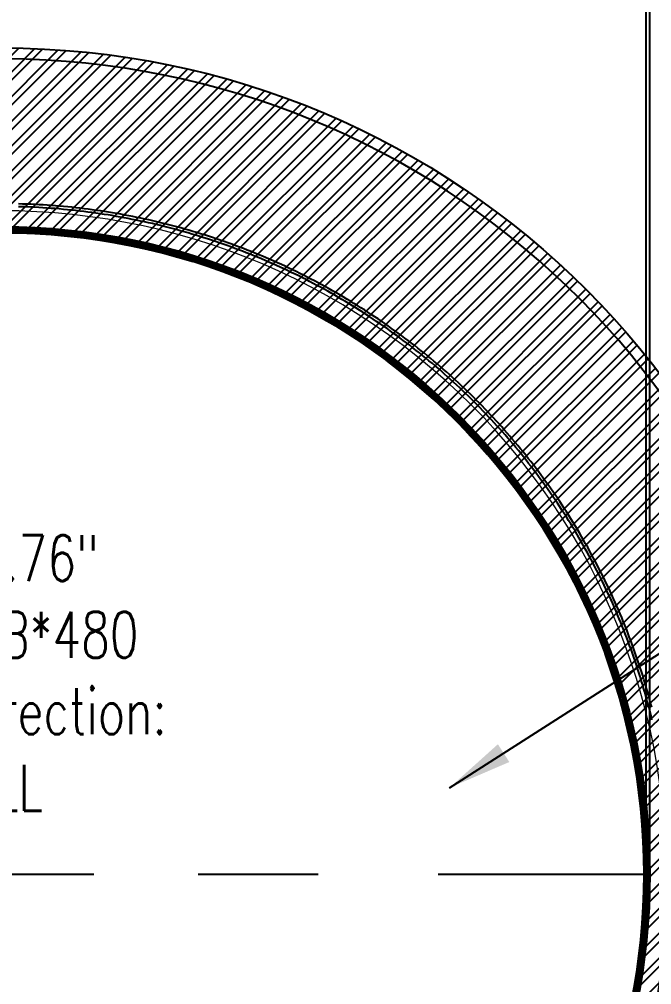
# Model space of a CAD drawing. Header units: millimetres. Extents: x 6107 to 6696, y -7540 to -7123.
# Drawn here: x 6238.9 to 6273.3, y -7328.2 to -7275.6 of the extents above; entities that cross this region are included whole.
import ezdxf

# ---------------------------------------------------------------- set-up
doc = ezdxf.new("R2010")
doc.units = ezdxf.units.MM
doc.header["$LTSCALE"] = 32.67
doc.header["$PDMODE"] = 3
doc.header["$PDSIZE"] = 0.3125
doc.linetypes.add('ACISOTGB', pattern=[9, 4, -1, 1, -1, 1, -1])
doc.layers.get('0').update_dxf_attribs({"linetype": 'CONTINUOUS'})
doc.layers.get('Defpoints').update_dxf_attribs({"linetype": 'CONTINUOUS'})
doc.layers.add('ITO', color=3, linetype='CONTINUOUS')
doc.layers.add('LAYOUT.drawing', color=140, linetype='CONTINUOUS', lineweight=100)
doc.layers.add('OUTLINE.drawing', color=190, linetype='CONTINUOUS', lineweight=100)
doc.styles.get("Standard").update_dxf_attribs({"font": 'txt', "width": 0.8})
doc.styles.add('黑体', font='simhei.ttf')
doc.dimstyles.new('HJ', dxfattribs={"dimtxt": 3.5, "dimasz": 3.5, "dimexe": 1, "dimexo": 0.625, "dimgap": 0.5, "dimtad": 1, "dimtxsty": '黑体', "dimcen": 3.5, "dimclrd": 4, "dimclre": 4, "dimclrt": 4, "dimadec": 0, "dimazin": 0, "dimtfac": 1, "dimtmove": 0, "dimatfit": 3, "dimfxl": 1, "dimarcsym": 0})

# ---------------------------------------------------------------- blocks, each defined once
blk = doc.blocks.new('lcd1')
at = {"color": 1, "linetype": 'ACISOTGB', "lineweight": -3}
blk.add_line((399.01, 88.98), (749.65, 88.98), dxfattribs=at)
at = {"layer": 'LAYOUT.drawing', "color": 4, "linetype": 'Continuous', "lineweight": -3}
blk.add_lwpolyline([(751.23, 130.99), (750.97, 132.07), (750.7, 133.15), (750.43, 134.24), (750.15, 135.32), (749.86, 136.39), (749.57, 137.47), (749.27, 138.54), (748.96, 139.62), (748.64, 140.69), (748.32, 141.76), (748, 142.82), (747.66, 143.89), (747.32, 144.95), (746.98, 146.01), (746.62, 147.07), (746.26, 148.12), (745.9, 149.18), (745.53, 150.23), (745.15, 151.28), (744.76, 152.32), (744.37, 153.37), (743.97, 154.41), (743.57, 155.45), (743.15, 156.49), (742.74, 157.52), (742.31, 158.55), (741.88, 159.58), (741.45, 160.61), (741, 161.64), (740.56, 162.66), (740.1, 163.67), (739.64, 164.69), (739.17, 165.7), (738.7, 166.71), (738.22, 167.72), (737.73, 168.72), (737.24, 169.73), (736.74, 170.72), (736.23, 171.72), (735.72, 172.71), (735.21, 173.7), (734.68, 174.68), (734.16, 175.67), (733.62, 176.65), (733.08, 177.62), (732.53, 178.59), (731.98, 179.56), (731.42, 180.53), (730.86, 181.49), (730.29, 182.45), (729.71, 183.4), (729.13, 184.36), (728.54, 185.3), (727.94, 186.25), (727.34, 187.19), (726.74, 188.13), (726.13, 189.06), (725.51, 189.99), (724.89, 190.91), (724.26, 191.84), (723.63, 192.75), (722.99, 193.67), (722.34, 194.58), (721.69, 195.49), (721.03, 196.39), (720.37, 197.29), (719.71, 198.18), (719.03, 199.07), (718.35, 199.96), (717.67, 200.84), (716.98, 201.71), (716.29, 202.59), (715.59, 203.46), (714.88, 204.32), (714.17, 205.18), (713.46, 206.04), (712.74, 206.89), (712.01, 207.74), (711.28, 208.58), (710.54, 209.42), (709.8, 210.25), (709.05, 211.08), (708.3, 211.9), (707.54, 212.72), (706.78, 213.54), (706.02, 214.35), (705.24, 215.15), (704.47, 215.95), (703.69, 216.75), (702.9, 217.54), (702.11, 218.33), (701.31, 219.11), (700.51, 219.89), (699.71, 220.66), (698.9, 221.42), (698.08, 222.19), (697.26, 222.94), (696.44, 223.7), (695.61, 224.44), (694.77, 225.18), (693.94, 225.92), (693.09, 226.65), (692.25, 227.38), (691.39, 228.1), (690.54, 228.81), (689.68, 229.52), (688.81, 230.23), (687.95, 230.93), (687.07, 231.62), (686.19, 232.31), (685.31, 233), (684.43, 233.67), (683.54, 234.35), (682.64, 235.01), (681.75, 235.68), (680.84, 236.33), (679.94, 236.98), (679.03, 237.63), (678.11, 238.27), (677.19, 238.9), (676.27, 239.53), (675.35, 240.15), (674.42, 240.77), (673.48, 241.38), (672.55, 241.99), (671.61, 242.59), (670.66, 243.18), (669.71, 243.77), (668.76, 244.35), (667.81, 244.93), (666.85, 245.5), (665.89, 246.06), (664.92, 246.62), (663.95, 247.17), (662.98, 247.72), (662, 248.26), (661.03, 248.8), (660.04, 249.33), (659.06, 249.85), (658.07, 250.37), (657.08, 250.88), (656.08, 251.38), (655.08, 251.88), (654.08, 252.37), (653.08, 252.86), (652.07, 253.34), (651.06, 253.81), (650.05, 254.28), (649.03, 254.74), (648.01, 255.2), (646.99, 255.65), (645.97, 256.09), (644.94, 256.53), (643.91, 256.96), (642.88, 257.38), (641.85, 257.8), (640.81, 258.21), (639.77, 258.61), (638.73, 259.01), (637.68, 259.4), (636.64, 259.79), (635.59, 260.17), (634.54, 260.54), (633.48, 260.91), (632.43, 261.27), (631.37, 261.62), (630.31, 261.97), (629.24, 262.31), (628.18, 262.64), (627.11, 262.97), (626.04, 263.29), (624.97, 263.6), (623.9, 263.91), (622.83, 264.21), (621.75, 264.5), (620.67, 264.79), (619.59, 265.07), (618.51, 265.35), (617.43, 265.61), (616.34, 265.88), (615.26, 266.13), (614.17, 266.38), (613.08, 266.62), (611.99, 266.85), (610.9, 267.08), (609.8, 267.3), (608.71, 267.52), (607.61, 267.72), (606.52, 267.92), (605.42, 268.12), (604.32, 268.31), (603.22, 268.49), (602.12, 268.66), (601.01, 268.83), (599.91, 268.99), (598.8, 269.14), (597.7, 269.29), (596.59, 269.43), (595.48, 269.56), (594.37, 269.69), (593.26, 269.81), (592.15, 269.92), (591.04, 270.03), (589.93, 270.13), (588.82, 270.22), (587.71, 270.3), (586.6, 270.38), (585.48, 270.45), (584.37, 270.52), (583.25, 270.58), (582.14, 270.63), (581.03, 270.67), (579.91, 270.71), (578.8, 270.74)], dxfattribs=at)
blk.add_lwpolyline([(751.23, 130.99), (750.97, 132.07), (750.7, 133.15), (750.43, 134.24), (750.15, 135.32), (749.86, 136.39), (749.57, 137.47), (749.27, 138.54), (748.96, 139.62), (748.64, 140.69), (748.32, 141.76), (748, 142.82), (747.66, 143.89), (747.32, 144.95), (746.98, 146.01), (746.62, 147.07), (746.26, 148.12), (745.9, 149.18), (745.53, 150.23), (745.15, 151.28), (744.76, 152.32), (744.37, 153.37), (743.97, 154.41), (743.57, 155.45), (743.15, 156.49), (742.74, 157.52), (742.31, 158.55), (741.88, 159.58), (741.45, 160.61), (741, 161.64), (740.56, 162.66), (740.1, 163.67), (739.64, 164.69), (739.17, 165.7), (738.7, 166.71), (738.22, 167.72), (737.73, 168.72), (737.24, 169.73), (736.74, 170.72), (736.23, 171.72), (735.72, 172.71), (735.21, 173.7), (734.68, 174.68), (734.16, 175.67), (733.62, 176.65), (733.08, 177.62), (732.53, 178.59), (731.98, 179.56), (731.42, 180.53), (730.86, 181.49), (730.29, 182.45), (729.71, 183.4), (729.13, 184.36), (728.54, 185.3), (727.94, 186.25), (727.34, 187.19), (726.74, 188.13), (726.13, 189.06), (725.51, 189.99), (724.89, 190.91), (724.26, 191.84), (723.63, 192.75), (722.99, 193.67), (722.34, 194.58), (721.69, 195.49), (721.03, 196.39), (720.37, 197.29), (719.71, 198.18), (719.03, 199.07), (718.35, 199.96), (717.67, 200.84), (716.98, 201.71), (716.29, 202.59), (715.59, 203.46), (714.88, 204.32), (714.17, 205.18), (713.46, 206.04), (712.74, 206.89), (712.01, 207.74), (711.28, 208.58), (710.54, 209.42), (709.8, 210.25), (709.05, 211.08), (708.3, 211.9), (707.54, 212.72), (706.78, 213.54), (706.02, 214.35), (705.24, 215.15), (704.47, 215.95), (703.69, 216.75), (702.9, 217.54), (702.11, 218.33), (701.31, 219.11), (700.51, 219.89), (699.71, 220.66), (698.9, 221.42), (698.08, 222.19), (697.26, 222.94), (696.44, 223.7), (695.61, 224.44), (694.77, 225.18), (693.94, 225.92), (693.09, 226.65), (692.25, 227.38), (691.39, 228.1), (690.54, 228.81), (689.68, 229.52), (688.81, 230.23), (687.95, 230.93), (687.07, 231.62), (686.19, 232.31), (685.31, 233), (684.43, 233.67), (683.54, 234.35), (682.64, 235.01), (681.75, 235.68), (680.84, 236.33), (679.94, 236.98), (679.03, 237.63), (678.11, 238.27), (677.19, 238.9), (676.27, 239.53), (675.35, 240.15), (674.42, 240.77), (673.48, 241.38), (672.55, 241.99), (671.61, 242.59), (670.66, 243.18), (669.71, 243.77), (668.76, 244.35), (667.81, 244.93), (666.85, 245.5), (665.89, 246.06), (664.92, 246.62), (663.95, 247.17), (662.98, 247.72), (662, 248.26), (661.03, 248.8), (660.04, 249.33), (659.06, 249.85), (658.07, 250.37), (657.08, 250.88), (656.08, 251.38), (655.08, 251.88), (654.08, 252.37), (653.08, 252.86), (652.07, 253.34), (651.06, 253.81), (650.05, 254.28), (649.03, 254.74), (648.01, 255.2), (646.99, 255.65), (645.97, 256.09), (644.94, 256.53), (643.91, 256.96), (642.88, 257.38), (641.85, 257.8), (640.81, 258.21), (639.77, 258.61), (638.73, 259.01), (637.68, 259.4), (636.64, 259.79), (635.59, 260.17), (634.54, 260.54), (633.48, 260.91), (632.43, 261.27), (631.37, 261.62), (630.31, 261.97), (629.24, 262.31), (628.18, 262.64), (627.11, 262.97), (626.04, 263.29), (624.97, 263.6), (623.9, 263.91), (622.83, 264.21), (621.75, 264.5), (620.67, 264.79), (619.59, 265.07), (618.51, 265.35), (617.43, 265.61), (616.34, 265.88), (615.26, 266.13), (614.17, 266.38), (613.08, 266.62), (611.99, 266.85), (610.9, 267.08), (609.8, 267.3), (608.71, 267.52), (607.61, 267.72), (606.52, 267.92), (605.42, 268.12), (604.32, 268.31), (603.22, 268.49), (602.12, 268.66), (601.01, 268.83), (599.91, 268.99), (598.8, 269.14), (597.7, 269.29), (596.59, 269.43), (595.48, 269.56), (594.37, 269.69), (593.26, 269.81), (592.15, 269.92), (591.04, 270.03), (589.93, 270.13), (588.82, 270.22), (587.71, 270.3), (586.6, 270.38), (585.48, 270.45), (584.37, 270.52), (583.25, 270.58), (582.14, 270.63), (581.03, 270.67), (579.91, 270.71), (578.8, 270.74)], dxfattribs=at)
at = {"layer": 'LAYOUT.drawing', "color": 4, "linetype": 'Continuous', "lineweight": 0}
blk.add_lwpolyline([(751.23, 130.99), (750.97, 132.07), (750.7, 133.15), (750.43, 134.24), (750.15, 135.32), (749.86, 136.39), (749.57, 137.47), (749.27, 138.54), (748.96, 139.62), (748.64, 140.69), (748.32, 141.76), (748, 142.82), (747.66, 143.89), (747.32, 144.95), (746.98, 146.01), (746.62, 147.07), (746.26, 148.12), (745.9, 149.18), (745.53, 150.23), (745.15, 151.28), (744.76, 152.32), (744.37, 153.37), (743.97, 154.41), (743.57, 155.45), (743.15, 156.49), (742.74, 157.52), (742.31, 158.55), (741.88, 159.58), (741.45, 160.61), (741, 161.64), (740.56, 162.66), (740.1, 163.67), (739.64, 164.69), (739.17, 165.7), (738.7, 166.71), (738.22, 167.72), (737.73, 168.72), (737.24, 169.73), (736.74, 170.72), (736.23, 171.72), (735.72, 172.71), (735.21, 173.7), (734.68, 174.68), (734.16, 175.67), (733.62, 176.65), (733.08, 177.62), (732.53, 178.59), (731.98, 179.56), (731.42, 180.53), (730.86, 181.49), (730.29, 182.45), (729.71, 183.4), (729.13, 184.36), (728.54, 185.3), (727.94, 186.25), (727.34, 187.19), (726.74, 188.13), (726.13, 189.06), (725.51, 189.99), (724.89, 190.91), (724.26, 191.84), (723.63, 192.75), (722.99, 193.67), (722.34, 194.58), (721.69, 195.49), (721.03, 196.39), (720.37, 197.29), (719.71, 198.18), (719.03, 199.07), (718.35, 199.96), (717.67, 200.84), (716.98, 201.71), (716.29, 202.59), (715.59, 203.46), (714.88, 204.32), (714.17, 205.18), (713.46, 206.04), (712.74, 206.89), (712.01, 207.74), (711.28, 208.58), (710.54, 209.42), (709.8, 210.25), (709.05, 211.08), (708.3, 211.9), (707.54, 212.72), (706.78, 213.54), (706.02, 214.35), (705.24, 215.15), (704.47, 215.95), (703.69, 216.75), (702.9, 217.54), (702.11, 218.33), (701.31, 219.11), (700.51, 219.89), (699.71, 220.66), (698.9, 221.42), (698.08, 222.19), (697.26, 222.94), (696.44, 223.7), (695.61, 224.44), (694.77, 225.18), (693.94, 225.92), (693.09, 226.65), (692.25, 227.38), (691.39, 228.1), (690.54, 228.81), (689.68, 229.52), (688.81, 230.23), (687.95, 230.93), (687.07, 231.62), (686.19, 232.31), (685.31, 233), (684.43, 233.67), (683.54, 234.35), (682.64, 235.01), (681.75, 235.68), (680.84, 236.33), (679.94, 236.98), (679.03, 237.63), (678.11, 238.27), (677.19, 238.9), (676.27, 239.53), (675.35, 240.15), (674.42, 240.77), (673.48, 241.38), (672.55, 241.99), (671.61, 242.59), (670.66, 243.18), (669.71, 243.77), (668.76, 244.35), (667.81, 244.93), (666.85, 245.5), (665.89, 246.06), (664.92, 246.62), (663.95, 247.17), (662.98, 247.72), (662, 248.26), (661.03, 248.8), (660.04, 249.33), (659.06, 249.85), (658.07, 250.37), (657.08, 250.88), (656.08, 251.38), (655.08, 251.88), (654.08, 252.37), (653.08, 252.86), (652.07, 253.34), (651.06, 253.81), (650.05, 254.28), (649.03, 254.74), (648.01, 255.2), (646.99, 255.65), (645.97, 256.09), (644.94, 256.53), (643.91, 256.96), (642.88, 257.38), (641.85, 257.8), (640.81, 258.21), (639.77, 258.61), (638.73, 259.01), (637.68, 259.4), (636.64, 259.79), (635.59, 260.17), (634.54, 260.54), (633.48, 260.91), (632.43, 261.27), (631.37, 261.62), (630.31, 261.97), (629.24, 262.31), (628.18, 262.64), (627.11, 262.97), (626.04, 263.29), (624.97, 263.6), (623.9, 263.91), (622.83, 264.21), (621.75, 264.5), (620.67, 264.79), (619.59, 265.07), (618.51, 265.35), (617.43, 265.61), (616.34, 265.88), (615.26, 266.13), (614.17, 266.38), (613.08, 266.62), (611.99, 266.85), (610.9, 267.08), (609.8, 267.3), (608.71, 267.52), (607.61, 267.72), (606.52, 267.92), (605.42, 268.12), (604.32, 268.31), (603.22, 268.49), (602.12, 268.66), (601.01, 268.83), (599.91, 268.99), (598.8, 269.14), (597.7, 269.29), (596.59, 269.43), (595.48, 269.56), (594.37, 269.69), (593.26, 269.81), (592.15, 269.92), (591.04, 270.03), (589.93, 270.13), (588.82, 270.22), (587.71, 270.3), (586.6, 270.38), (585.48, 270.45), (584.37, 270.52), (583.25, 270.58), (582.14, 270.63), (581.03, 270.67), (579.91, 270.71), (578.8, 270.74)], dxfattribs=at)
at = {"layer": 'OUTLINE.drawing', "color": 4, "linetype": 'Continuous', "lineweight": 100}
blk.add_ellipse((574.33, 88.98), major_axis=(0, 175.32), ratio=1, dxfattribs=at)
at = {"color": 6, "lineweight": -3, "insert": (496.8, 181.28), "char_height": 12.5, "width": 161.0399, "attachment_point": 1}
blk.add_mtext('\\pi44.56757;{\\fstandard|b1|i0|c134|p0;TFT 2.76"\\P\\pi30.75805;480*RGB*480\\P\\pi16.94852;viewing direction: \\P\\pi68.37709;ALL}', dxfattribs=at)
blk = doc.blocks.new('*D54')
at = {"color": 4, "lineweight": -2, "transparency": 16777216}
for p, q in [((6202.889, -7321.572), (6202.889, -7261.888)), ((6273.017, -7321.572), (6273.017, -7261.888)), ((6206.389, -7262.888), (6269.517, -7262.888))]:
    blk.add_line(p, q, dxfattribs=at)
at = {"color": 4, "transparency": 16777216}
for points in [[(6206.389, -7262.305), (6206.389, -7263.472), (6202.889, -7262.888)], [(6269.517, -7262.305), (6269.517, -7263.472), (6273.017, -7262.888)]]:
    blk.add_solid(points, dxfattribs=at)
at = {"layer": 'Defpoints', "color": 0, "transparency": 16777216}
for p in [(6273.017, -7262.888), (6202.889, -7322.197), (6273.017, -7322.197)]:
    blk.add_point(p, dxfattribs=at)
at = {"color": 4, "transparency": 16777216, "insert": (6237.953, -7260.412), "char_height": 3.5, "attachment_point": 5, "style": '黑体'}
blk.add_mtext('LCD AA 70,13', dxfattribs=at)
blk = doc.blocks.new('HSD')
at = {"layer": 'LAYOUT.drawing', "color": 0, "lineweight": -2, "elevation": 0}
blk.add_lwpolyline([(1422.063, 349.205), (1422.007, 349.422), (1421.949, 349.638), (1421.89, 349.854), (1421.829, 350.07), (1421.768, 350.285), (1421.705, 350.5), (1421.64, 350.715), (1421.575, 350.929), (1421.508, 351.143), (1421.439, 351.356), (1421.37, 351.569), (1421.299, 351.782), (1421.226, 351.994), (1421.153, 352.206), (1421.078, 352.417), (1421.002, 352.627), (1420.925, 352.838), (1420.846, 353.047), (1420.766, 353.257), (1420.685, 353.466), (1420.602, 353.674), (1420.518, 353.882), (1420.433, 354.089), (1420.347, 354.296), (1420.259, 354.502), (1420.17, 354.707), (1420.08, 354.913), (1419.989, 355.117), (1419.896, 355.321), (1419.802, 355.524), (1419.707, 355.727), (1419.61, 355.93), (1419.513, 356.131), (1419.414, 356.332), (1419.314, 356.533), (1419.212, 356.732), (1419.11, 356.932), (1419.006, 357.13), (1418.901, 357.328), (1418.795, 357.525), (1418.687, 357.722), (1418.579, 357.918), (1418.469, 358.113), (1418.358, 358.308), (1418.246, 358.502), (1418.132, 358.695), (1418.018, 358.887), (1417.902, 359.079), (1417.785, 359.27), (1417.667, 359.461), (1417.548, 359.65), (1417.427, 359.839), (1417.306, 360.028), (1417.183, 360.215), (1417.059, 360.402), (1416.934, 360.588), (1416.808, 360.773), (1416.68, 360.957), (1416.552, 361.141), (1416.422, 361.323), (1416.292, 361.505), (1416.16, 361.687), (1416.027, 361.867), (1415.893, 362.046), (1415.758, 362.225), (1415.622, 362.403), (1415.484, 362.58), (1415.346, 362.756), (1415.206, 362.932), (1415.066, 363.106), (1414.924, 363.28), (1414.782, 363.453), (1414.638, 363.624), (1414.493, 363.795), (1414.347, 363.966), (1414.2, 364.135), (1414.053, 364.303), (1413.904, 364.47), (1413.754, 364.637), (1413.603, 364.802), (1413.451, 364.967), (1413.298, 365.131), (1413.144, 365.293), (1412.989, 365.455), (1412.833, 365.616), (1412.676, 365.776), (1412.518, 365.935), (1412.359, 366.093), (1412.199, 366.25), (1412.038, 366.406), (1411.876, 366.561), (1411.714, 366.715), (1411.55, 366.868), (1411.385, 367.02), (1411.22, 367.171), (1411.053, 367.321), (1410.886, 367.47), (1410.718, 367.617), (1410.549, 367.764), (1410.378, 367.91), (1410.207, 368.055), (1410.036, 368.199), (1409.863, 368.341), (1409.689, 368.483), (1409.515, 368.623), (1409.339, 368.763), (1409.163, 368.901), (1408.986, 369.039), (1408.808, 369.175), (1408.629, 369.31), (1408.45, 369.444), (1408.27, 369.577), (1408.088, 369.709), (1407.906, 369.839), (1407.724, 369.969), (1407.54, 370.097), (1407.356, 370.225), (1407.171, 370.351), (1406.985, 370.476), (1406.798, 370.6), (1406.611, 370.722), (1406.422, 370.844), (1406.233, 370.965), (1406.044, 371.084), (1405.853, 371.202), (1405.662, 371.319), (1405.471, 371.435), (1405.278, 371.549), (1405.085, 371.663), (1404.891, 371.775), (1404.696, 371.886), (1404.501, 371.996), (1404.305, 372.104), (1404.108, 372.212), (1403.911, 372.318), (1403.713, 372.423), (1403.515, 372.527), (1403.316, 372.629), (1403.116, 372.731), (1402.915, 372.831), (1402.714, 372.93), (1402.513, 373.027), (1402.31, 373.124), (1402.107, 373.219), (1401.904, 373.313), (1401.7, 373.406), (1401.496, 373.497), (1401.29, 373.587), (1401.085, 373.676), (1400.879, 373.764), (1400.672, 373.85), (1400.465, 373.935), (1400.257, 374.019), (1400.049, 374.102), (1399.84, 374.183), (1399.631, 374.263), (1399.421, 374.342), (1399.21, 374.419), (1399, 374.495), (1398.789, 374.57), (1398.577, 374.643), (1398.365, 374.716), (1398.152, 374.787), (1397.939, 374.856), (1397.726, 374.925), (1397.512, 374.992), (1397.298, 375.057), (1397.083, 375.122), (1396.868, 375.185), (1396.653, 375.246), (1396.437, 375.307), (1396.221, 375.366), (1396.005, 375.424), (1395.788, 375.48), (1395.571, 375.535), (1395.353, 375.589), (1395.135, 375.641), (1394.917, 375.693), (1394.699, 375.742), (1394.48, 375.791), (1394.261, 375.838), (1394.042, 375.884), (1393.822, 375.928), (1393.602, 375.971), (1393.382, 376.013), (1393.162, 376.053), (1392.941, 376.092), (1392.72, 376.13), (1392.499, 376.166), (1392.278, 376.201), (1392.056, 376.234), (1391.835, 376.267), (1391.613, 376.297), (1391.391, 376.327), (1391.168, 376.355), (1390.946, 376.382), (1390.723, 376.407), (1390.5, 376.431), (1390.278, 376.454), (1390.055, 376.475), (1389.831, 376.495), (1389.608, 376.513), (1389.385, 376.531), (1389.161, 376.546), (1388.938, 376.561), (1388.714, 376.574), (1388.49, 376.586), (1388.266, 376.596), (1388.043, 376.605), (1387.819, 376.612), (1387.595, 376.619)], dxfattribs=at)
blk = doc.blocks.new('JFD')
at = {"color": 0}
blk.add_blockref('HSD', (0, 0), dxfattribs=at)
blk = doc.blocks.new('*D39')
at = {"color": 4, "lineweight": -2, "transparency": 16777216}
for p, q in [((6192.953, -7321.572), (6192.953, -7230.861)), ((6282.953, -7321.572), (6282.953, -7230.861)), ((6279.453, -7231.861), (6196.453, -7231.861))]:
    blk.add_line(p, q, dxfattribs=at)
at = {"color": 4, "transparency": 16777216}
for points in [[(6196.453, -7231.278), (6196.453, -7232.444), (6192.953, -7231.861)], [(6279.453, -7231.278), (6279.453, -7232.444), (6282.953, -7231.861)]]:
    blk.add_solid(points, dxfattribs=at)
at = {"layer": 'Defpoints', "color": 0, "transparency": 16777216}
for p in [(6192.953, -7231.861), (6192.953, -7322.197), (6282.953, -7322.197)]:
    blk.add_point(p, dxfattribs=at)
at = {"color": 4, "transparency": 16777216, "insert": (6238.89, -7229.523), "char_height": 3.5, "attachment_point": 5, "style": '黑体'}
blk.add_mtext('LENS OD 90%%P0.05', dxfattribs=at)
blk = doc.blocks.new('*D40')
at = {"color": 4, "lineweight": -2, "transparency": 16777216}
for p, q in [((6202.689, -7321.572), (6202.689, -7249.864)), ((6273.217, -7321.572), (6273.217, -7249.864)), ((6269.717, -7250.864), (6206.189, -7250.864))]:
    blk.add_line(p, q, dxfattribs=at)
at = {"color": 4, "transparency": 16777216}
for points in [[(6206.189, -7250.281), (6206.189, -7251.447), (6202.689, -7250.864)], [(6269.717, -7250.281), (6269.717, -7251.447), (6273.217, -7250.864)]]:
    blk.add_solid(points, dxfattribs=at)
at = {"layer": 'Defpoints', "color": 0, "transparency": 16777216}
for p in [(6202.689, -7250.864), (6202.689, -7322.197), (6273.217, -7322.197)]:
    blk.add_point(p, dxfattribs=at)
at = {"color": 4, "transparency": 16777216, "insert": (6237.888, -7248.319), "char_height": 3.5, "attachment_point": 5, "style": '黑体'}
blk.add_mtext('LENS V.A70,53±0.15', dxfattribs=at)

msp = doc.modelspace()

# ---------------------------------------------------------------- hatches: boundary and pattern name
at = {"layer": 'ITO', "true_color": 0x000000}
h = msp.add_hatch(dxfattribs=at)
h.set_pattern_fill('ANSI32', color=18, scale=0.1)
h.set_pattern_definition([(45, (1393.4258, 22.6993), (-0.67351921, 0.67351921), []), (45, (1393.8748, 22.6993), (-0.67351921, 0.67351921), [])])
h.paths.add_polyline_path([(6192.953, -7322.197, 1), (6282.953, -7322.197, 1)])
h.paths.add_polyline_path([(6273.217, -7322.197, -1), (6202.689, -7322.197, -1)], flags=16)

# ---------------------------------------------------------------- linework, layer by layer
at = {"color": 3}
msp.add_line((6232.953, -7322.197), (6242.953, -7322.197), dxfattribs=at)
at = {"color": 6, "lineweight": 0}
msp.add_lwpolyline([(6254.048, -7358.858), (6254.048, -7358.815, -0.189623), (6255.542, -7356.436, 0.277908), (6273.982, -7319.267, 0.463467), (6229.121, -7287.16, 0.320984), (6201.924, -7319.267, 0.277908), (6220.364, -7356.436, -0.189623), (6221.857, -7358.815), (6221.857, -7358.858)], format="xyb", close=True, dxfattribs=at)
at = {"layer": 'ITO', "color": 251, "true_color": 0x636466}
for radius in [45, 35.264]:
    msp.add_circle((6237.953, -7322.197), radius, dxfattribs=at)
at = {"layer": 'ITO', "color": 7, "true_color": 0xffffff}
msp.add_arc((6237.953, -7322.197), 44.4, 5.1688, 354.8312, dxfattribs=at)

# ---------------------------------------------------------------- block references
at = {"color": 0}
msp.add_blockref('JFD', (4851.254, -7662.308), dxfattribs=at)
at = {"color": 6, "lineweight": -3, "xscale": 0.1999999999998181, "yscale": 0.1999999999998181, "zscale": 0.1999999999998181}
msp.add_blockref('lcd1', (6123.086, -7339.992), dxfattribs=at)

# ---------------------------------------------------------------- dimensions: what is measured, and where the dimension line sits
at = {"color": 1}
for base, p1, p2, text, picture, middle in [((6192.953, -7231.861), (6282.953, -7322.197), (6192.953, -7322.197), 'LENS OD <>%%P0.05', '*D39', (6238.89, -7231.861)), ((6202.689, -7250.864), (6273.217, -7322.197), (6202.689, -7322.197), 'LENS V.A<>±0.15', '*D40', (6237.888, -7250.864)), ((6273.017, -7262.888), (6202.889, -7322.197), (6273.017, -7322.197), 'LCD AA <>', '*D54', (6237.953, -7262.888))]:
    dim = msp.add_linear_dim(base=base, p1=p1, p2=p2, text=text, dimstyle='HJ', dxfattribs=at)
    dim.commit()
    dim.dimension.update_dxf_attribs({"geometry": picture, "text_midpoint": middle, "dimtype": 160})

# ---------------------------------------------------------------- leaders
at = {"layer": 'ITO', "color": 7, "true_color": 0xffffff}
msp.add_leader([(6262.309, -7317.489), (6298.478, -7294.341)], dimstyle='HJ', override={"dimgap": 0.5, "dimtad": 0, "dimfxl": 0.2}, dxfattribs=at)

doc.saveas('drawing.dxf')
